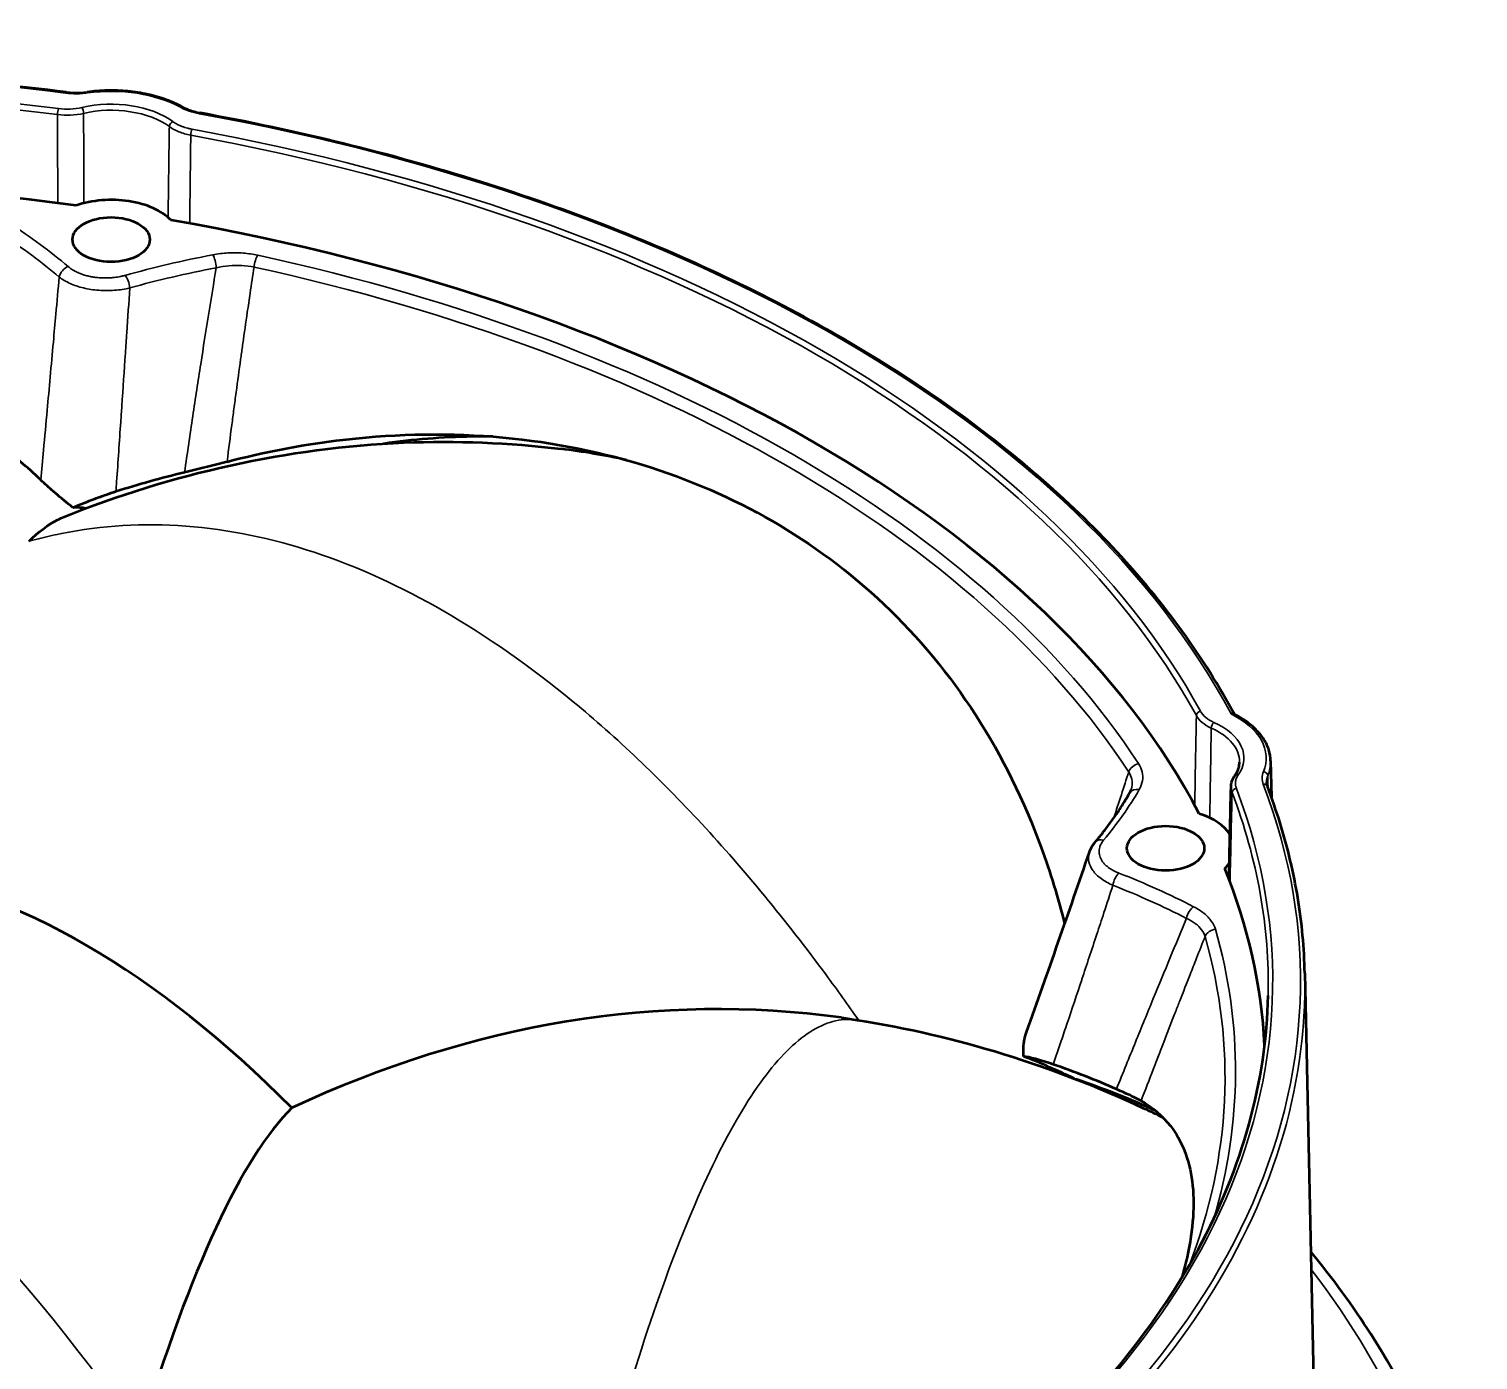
# Model space of a CAD drawing. Header units: millimetres. Extents: x 40 to 2195, y 40 to 1687.
# Drawn here: x 1751.7 to 1817.3, y 1520.3 to 1580.5 of the extents above; entities that cross this region are included whole.
import ezdxf

# ---------------------------------------------------------------- set-up
doc = ezdxf.new("R2010")
doc.units = ezdxf.units.MM
doc.header["$LTSCALE"] = 8
doc.layers.add('Visible (ISO)', color=7, linetype='Continuous', lineweight=50)
doc.layers.add('Visible Narrow (ISO)', color=7, linetype='Continuous', lineweight=35)

msp = doc.modelspace()

# ---------------------------------------------------------------- linework, layer by layer
at = {"layer": 'Visible (ISO)'}
for p, q in [((1807.866, 1547.387), (1807.901, 1545.74)), ((1801.549, 1546.073), (1801.549, 1546.073)), ((1807.679, 1546.425), (1807.679, 1546.425)), ((1799.665, 1543.258), (1799.665, 1543.258)), ((1809.411, 1537.776), (1810.219, 1499.975)), ((1782.5, 1528.841), (1782.5, 1528.841)), ((1781.036, 1525.42), (1781.035, 1525.42))]:
    msp.add_line(p, q, dxfattribs=at)
for centre, major_axis, ratio, start_param, end_param in [((1753.326, 1577.457), (0.025, 0.198), 0.176497, 6.283132, 6.283454), ((1754.317, 1577.463), (-0.028, 0.198), 0.191224, 6.283185, 6.283536), ((1758.52, 1576.812), (0.096, 0.175), 0.562499, 6.28305, 6.283465), ((1737.913, 1533.344), (-69.709, 0), 0.57735, 4.482487, 5.46589), ((1755.383, 1570.988), (-3.109, 0), 0.57735, 3.654011, 5.247168), ((1737.913, 1533.344), (69.709, 0), 0.57735, 0.293697, 1.2771), ((1726.007, 1551.05), (-30.523, 0), 0.57735, 3.681085, 3.794246), ((1770.44, 1544.176), (-30.523, 0), 0.57735, 5.106933, 5.220094), ((1748.224, 1520.615), (5.913, 38.223), 0.211325, 6.27087, 6.340873), ((1726.007, 1549.2), (32.59, 0), 0.57735, 0.532964, 0.538871), ((1807.531, 1546.162), (0.187, 0.072), 0.797192, 0.000001, 0.000329), ((1801.918, 1545.68), (-0.433, 0.249), 0.774887, 6.282979, 6.283186), ((1803.113, 1543.431), (3.109, 0), 0.57735, 0.358882, 1.058378), ((1803.113, 1543.431), (3.109, 0), 0.57735, 5.748406, 5.898515), ((1754.177, 1451.908), (-15.791, 90.555), 0.456746, 5.704766, 6.126438), ((1737.913, 1533.344), (69.709, 0), 0.57735, 0.028752, 0.229902), ((1776.393, 1448.467), (-12.026, -87.296), 0.678971, 3.141286, 3.555478), ((1776.393, 1448.467), (-12.026, -87.296), 0.678971, 3.128067, 3.13005), ((1776.393, 1504.351), (35.083, 16.283), 0.788681, 0.571106, 0.645678), ((1782.346, 1518.523), (-30.523, 0), 0.57735, 4.059735, 4.172897), ((1770.44, 1542.326), (-32.59, 0), 0.57735, 2.627128, 2.627757), ((1782.346, 1516.673), (32.808, 0), 0.57735, 0.902695, 1.036882), ((1760.129, 1439.078), (6.183, 93.903), 0.159519, 0.177771, 0.605173), ((1776.395, 1770.337), (271.099, 125.823), 0.788693, 4.380038, 4.380039), ((1750.006, 1581.864), (103.835, 0), 0.57735, 5.012683, 5.012695)]:
    msp.add_ellipse(centre, major_axis=major_axis, ratio=ratio, start_param=start_param, end_param=end_param, dxfattribs=at)
for centre in [(1755.383, 1570.988), (1803.113, 1543.431)]:
    msp.add_ellipse(centre, major_axis=(-1.75, 0), ratio=0.57735, dxfattribs=at)
for points, knots in [([(1753.351, 1577.656), (1748.891, 1578.226), (1744.337, 1578.548), (1735.204, 1578.685), (1730.627, 1578.5), (1721.616, 1577.629), (1717.183, 1576.944), (1708.624, 1575.096), (1704.498, 1573.935), (1696.704, 1571.178), (1693.036, 1569.584), (1689.664, 1567.801)], [3.7091159, 3.7091159, 3.7091159, 3.7091159, 3.9009805, 3.9009805, 4.0928536, 4.0928536, 4.2847268, 4.2847268, 4.4765999, 4.4765999, 4.6684386, 4.6684386, 4.6684386, 4.6684386]), ([(1753.352, 1577.656), (1753.564, 1577.629), (1753.787, 1577.621), (1754.1, 1577.638), (1754.196, 1577.648), (1754.289, 1577.661)], [0, 0, 0, 0, 0.06531339, 0.06531339, 0.09433426, 0.09433426, 0.09433426, 0.09433426]), ([(1758.614, 1576.989), (1758.386, 1577.114), (1758.137, 1577.225), (1757.608, 1577.417), (1757.327, 1577.498), (1756.745, 1577.625), (1756.444, 1577.671), (1755.831, 1577.729), (1755.52, 1577.741), (1754.9, 1577.727), (1754.592, 1577.703), (1754.29, 1577.661)], [3.1675978, 3.1675978, 3.1675978, 3.1675978, 3.3662741, 3.3662741, 3.5655523, 3.5655523, 3.7648306, 3.7648306, 3.9641088, 3.9641088, 4.1632356, 4.1632356, 4.1632356, 4.1632356]), ([(1758.617, 1576.988), (1758.766, 1576.906), (1758.943, 1576.835), (1759.222, 1576.757), (1759.315, 1576.736), (1759.41, 1576.719)], [0, 0, 0, 0, 0.06387254, 0.06387254, 0.0938538, 0.0938538, 0.0938538, 0.0938538]), ([(1806.223, 1549.496), (1804.864, 1552.039), (1803.081, 1554.503), (1798.728, 1559.193), (1796.155, 1561.418), (1790.32, 1565.54), (1787.059, 1567.436), (1779.967, 1570.831), (1776.138, 1572.33), (1768.053, 1574.873), (1763.798, 1575.919), (1759.41, 1576.719)], [2.6555021, 2.6555021, 2.6555021, 2.6555021, 2.8481141, 2.8481141, 3.0414044, 3.0414044, 3.2346948, 3.2346948, 3.4279851, 3.4279851, 3.6212755, 3.6212755, 3.6212755, 3.6212755]), ([(1753.249, 1558.436), (1758.087, 1560.379), (1763.373, 1561.579), (1771.006, 1561.89), (1773.394, 1561.794), (1775.746, 1561.511)], [0, 0, 0, 0, 1.580756, 1.580756, 2.292284, 2.292284, 2.292284, 2.292284]), ([(1760.63, 1560.931), (1762.242, 1561.354), (1763.899, 1561.679), (1767.942, 1562.186), (1770.34, 1562.249), (1775.004, 1561.883), (1777.273, 1561.454), (1781.529, 1560.152), (1783.515, 1559.28), (1787.093, 1557.214), (1788.808, 1555.95), (1791.922, 1552.996), (1793.322, 1551.307), (1795.712, 1547.6), (1796.704, 1545.58), (1797.894, 1542.332), (1798.247, 1541.173), (1798.542, 1540.001)], [16.981252, 16.981252, 16.981252, 16.981252, 17.514776, 17.514776, 18.27382, 18.27382, 19.032863, 19.032863, 19.791907, 19.791907, 20.550951, 20.550951, 21.309995, 21.309995, 22.069038, 22.069038, 22.475015, 22.475015, 22.475015, 22.475015]), ([(1772.665, 1562.066), (1772.354, 1562.071), (1772.044, 1562.071), (1770.376, 1562.046), (1769.033, 1561.935), (1767.731, 1561.747)], [21.259013, 21.259013, 21.259013, 21.259013, 21.3651285, 21.3651285, 21.8300808, 21.8300808, 21.8300808, 21.8300808]), ([(1760.63, 1560.931), (1760.328, 1560.852), (1760.006, 1560.768), (1759.35, 1560.602), (1759.02, 1560.52), (1758.707, 1560.444)], [-0.2031889, -0.2031889, -0.2031889, -0.2031889, -0.1016267, -0.1016267, -0.000001, -0.000001, -0.000001, -0.000001]), ([(1753.661, 1558.847), (1753.384, 1559.068), (1753.111, 1559.292), (1752.728, 1559.619), (1752.603, 1559.728), (1752.38, 1559.928), (1752.282, 1560.018), (1752.195, 1560.102)], [0.000001, 0.000001, 0.000001, 0.000001, 0.1064283, 0.1064283, 0.1618498, 0.1618498, 0.2128508, 0.2128508, 0.2128508, 0.2128508]), ([(1755.601, 1559.575), (1755.452, 1559.528), (1755.298, 1559.476), (1754.971, 1559.362), (1754.798, 1559.299), (1754.294, 1559.109), (1753.968, 1558.978), (1753.661, 1558.847)], [0.000001, 0.000001, 0.000001, 0.000001, 0.0509329, 0.0509329, 0.1061029, 0.1061029, 0.2122127, 0.2122127, 0.2122127, 0.2122127]), ([(1751.666, 1557.334), (1752.104, 1557.763), (1752.532, 1558.082), (1753.048, 1558.349), (1753.149, 1558.395), (1753.249, 1558.436)], [-1.1062509, -1.1062509, -1.1062509, -1.1062509, -0.5639178, -0.5639178, -0.4312219, -0.4312219, -0.4312219, -0.4312219]), ([(1806.196, 1549.51), (1806.182, 1549.517), (1806.166, 1549.521), (1806.149, 1549.522), (1806.138, 1549.523), (1806.126, 1549.522), (1806.114, 1549.52), (1806.102, 1549.518), (1806.089, 1549.514), (1806.076, 1549.51)], [0.0484961, 0.0484961, 0.0484961, 0.0484961, 0.05518993, 0.05518993, 0.05518993, 0.05953525, 0.05953525, 0.05953525, 0.06410472, 0.06410472, 0.06410472, 0.06410472]), ([(1807.866, 1547.387), (1807.863, 1547.554), (1807.835, 1547.72), (1807.732, 1548.045), (1807.657, 1548.204), (1807.466, 1548.507), (1807.349, 1548.653), (1807.078, 1548.928), (1806.924, 1549.057), (1806.583, 1549.298), (1806.396, 1549.409), (1806.196, 1549.51)], [2.3685374, 2.3685374, 2.3685374, 2.3685374, 2.5368121, 2.5368121, 2.7050867, 2.7050867, 2.8733614, 2.8733614, 3.041636, 3.041636, 3.2099107, 3.2099107, 3.2099107, 3.2099107]), ([(1806.238, 1546.7), (1806.267, 1546.742), (1806.293, 1546.783), (1806.339, 1546.867), (1806.36, 1546.909), (1806.394, 1546.993), (1806.409, 1547.035), (1806.432, 1547.119), (1806.441, 1547.161), (1806.454, 1547.245), (1806.458, 1547.287), (1806.459, 1547.329)], [1.9736483, 1.9736483, 1.9736483, 1.9736483, 2.047689, 2.047689, 2.1217296, 2.1217296, 2.1957703, 2.1957703, 2.2698109, 2.2698109, 2.3438516, 2.3438516, 2.3438516, 2.3438516]), ([(1806.073, 1546.216), (1806.075, 1546.342), (1806.109, 1546.468), (1806.189, 1546.624), (1806.212, 1546.663), (1806.238, 1546.7)], [0, 0, 0, 0, 0.05509726, 0.05509726, 0.07397611, 0.07397611, 0.07397611, 0.07397611]), ([(1809.411, 1537.776), (1809.399, 1538.345), (1809.367, 1538.913), (1809.261, 1540.049), (1809.188, 1540.617), (1809.002, 1541.749), (1808.889, 1542.314), (1808.623, 1543.441), (1808.47, 1544.003), (1808.123, 1545.122), (1807.93, 1545.679), (1807.717, 1546.234)], [2.3685374, 2.3685374, 2.3685374, 2.3685374, 2.4096455, 2.4096455, 2.4507536, 2.4507536, 2.4918617, 2.4918617, 2.5329698, 2.5329698, 2.5740779, 2.5740779, 2.5740779, 2.5740779]), ([(1799.924, 1543.708), (1800.045, 1543.853), (1800.162, 1543.998), (1800.391, 1544.29), (1800.501, 1544.437), (1800.716, 1544.732), (1800.82, 1544.88), (1801.022, 1545.178), (1801.119, 1545.327), (1801.307, 1545.628), (1801.397, 1545.778), (1801.484, 1545.93)], [0.8590679, 0.8590679, 0.8590679, 0.8590679, 0.8849287, 0.8849287, 0.9107896, 0.9107896, 0.9366504, 0.9366504, 0.9625112, 0.9625112, 0.9883721, 0.9883721, 0.9883721, 0.9883721]), ([(1789.5, 1510.143), (1791.788, 1511.588), (1793.892, 1513.128), (1797.689, 1516.367), (1799.382, 1518.066), (1802.321, 1521.584), (1803.568, 1523.404), (1805.588, 1527.127), (1806.362, 1529.029), (1807.424, 1532.877), (1807.712, 1534.822), (1807.753, 1536.769)], [1.6155021, 1.6155021, 1.6155021, 1.6155021, 1.761172, 1.761172, 1.9068419, 1.9068419, 2.0525118, 2.0525118, 2.1981817, 2.1981817, 2.3438516, 2.3438516, 2.3438516, 2.3438516]), ([(1789.158, 1535.651), (1793.64, 1534.958), (1798.036, 1533.567), (1802.402, 1531.529), (1802.703, 1531.384), (1803.002, 1531.238)], [0, 0, 0, 0, 1.363215, 1.363215, 1.464623, 1.464623, 1.464623, 1.464623]), ([(1796.686, 1534.006), (1796.663, 1534.328), (1796.682, 1534.636), (1796.768, 1534.977), (1796.787, 1535.039), (1796.808, 1535.1)], [0.000001, 0.000001, 0.000001, 0.000001, 0.1064299, 0.1064299, 0.1312806, 0.1312806, 0.1312806, 0.1312806]), ([(1798.025, 1533.642), (1797.88, 1533.693), (1797.742, 1533.738), (1797.472, 1533.823), (1797.342, 1533.861), (1796.999, 1533.953), (1796.82, 1533.991), (1796.686, 1534.006)], [0.000001, 0.000001, 0.000001, 0.000001, 0.0508491, 0.0508491, 0.1061044, 0.1061044, 0.2122126, 0.2122126, 0.2122126, 0.2122126]), ([(1802.003, 1531.995), (1801.907, 1532.049), (1801.763, 1532.121), (1801.384, 1532.299), (1801.151, 1532.405), (1800.882, 1532.523)], [-0.2031889, -0.2031889, -0.2031889, -0.2031889, -0.1016267, -0.1016267, -0.000001, -0.000001, -0.000001, -0.000001]), ([(1802.003, 1531.995), (1802.515, 1531.71), (1802.964, 1531.333), (1803.842, 1530.2), (1804.182, 1529.35), (1804.444, 1527.342), (1804.366, 1526.183), (1804.013, 1524.612), (1803.932, 1524.299), (1803.839, 1523.982)], [16.981252, 16.981252, 16.981252, 16.981252, 17.514776, 17.514776, 18.27382, 18.27382, 19.032863, 19.032863, 19.21654, 19.21654, 19.21654, 19.21654]), ([(1817.253, 1508.32), (1816.731, 1512.817), (1815.082, 1517.256), (1811.587, 1522.712), (1810.679, 1523.959), (1809.68, 1525.179)], [2.4230733, 2.4230733, 2.4230733, 2.4230733, 2.7104811, 2.7104811, 2.7976697, 2.7976697, 2.7976697, 2.7976697])]:
    msp.add_open_spline(points, degree=3, knots=knots, dxfattribs=at)
for points in [[(1778.709, 1561.005), (1777.733, 1561.223), (1776.744, 1561.391), (1775.746, 1561.511)], [(1801.484, 1545.93), (1801.513, 1545.979), (1801.534, 1546.027), (1801.549, 1546.073)], [(1805.979, 1542.032), (1806.01, 1543.425), (1806.041, 1544.818), (1806.072, 1546.211)], [(1807.679, 1546.425), (1807.68, 1546.362), (1807.693, 1546.299), (1807.718, 1546.234)], [(1799.665, 1543.258), (1799.721, 1543.421), (1799.811, 1543.573), (1799.924, 1543.708)], [(1796.808, 1535.1), (1797.785, 1537.816), (1798.735, 1540.536), (1799.665, 1543.258)], [(1788.437, 1535.76), (1788.677, 1535.727), (1788.917, 1535.692), (1789.156, 1535.655)], [(1789.156, 1535.655), (1789.157, 1535.655), (1789.158, 1535.654), (1789.159, 1535.654)]]:
    msp.add_open_spline(points, degree=3, dxfattribs=at)
at = {"layer": 'Visible Narrow (ISO)'}
for p, q in [((1799.937, 1542.282), (1799.937, 1542.282)), ((1805.026, 1539.615), (1805.026, 1539.615))]:
    msp.add_line(p, q, dxfattribs=at)
for centre, major_axis, ratio, start_param, end_param in [((1737.913, 1537.427), (71.303, 0), 0.57735, 1.352913, 2.312279), ((1737.913, 1537.427), (-70.046, 0), 0.57735, 4.495295, 5.453081), ((1737.913, 1537.266), (-69.846, 0), 0.57735, 4.495295, 5.453081), ((1753.326, 1577.457), (0.025, 0.198), 0.176497, 0.000269, 0.627135), ((1754.317, 1577.463), (-0.028, 0.198), 0.191224, 5.654348, 6.283185), ((1755.383, 1575.07), (4.553, 0), 0.57735, 0.810801, 1.807193), ((1753, 1576.755), (0.025, 0.198), 0.175867, 0.62672, 2.180063), ((1755.383, 1575.07), (-3.546, 0), 0.57735, 3.806244, 5.094935), ((1754.06, 1576.806), (-0.045, 0.195), 0.304785, 4.078564, 5.631103), ((1755.383, 1574.91), (-3.346, 0), 0.57735, 3.806244, 5.094935), ((1758.52, 1576.812), (0.096, 0.175), 0.562499, 0.00028, 0.773406), ((1758.174, 1576.169), (0.119, 0.161), 0.64269, 0.853517, 2.40686), ((1759.374, 1576.522), (0.036, 0.197), 0.245745, 0, 0.638031), ((1737.913, 1537.427), (71.303, 0), 0.57735, 0.297888, 1.265081), ((1759.048, 1575.82), (0.036, 0.197), 0.24636, 0.638863, 2.191506), ((1737.913, 1537.266), (69.846, 0), 0.57735, 0.306505, 1.264291), ((1737.913, 1537.427), (70.046, 0), 0.57735, 0.306505, 1.264291), ((1726.007, 1558.998), (33.168, 0), 0.57735, 0.597269, 0.726573), ((1726.007, 1558.681), (32.681, 0), 0.57735, 0.597269, 0.726573), ((1770.44, 1552.124), (33.168, 0), 0.57735, 1.891421, 2.020725), ((1759.987, 1569.889), (0.094, -0.491), 0.257322, 1.157369, 2.501349), ((1762.017, 1569.871), (-0.106, -0.489), 0.287879, 3.788688, 5.045325), ((1737.913, 1533.344), (68.363, 0), 0.57735, 0.360325, 1.210471), ((1753.433, 1569.359), (-0.324, -0.381), 0.67514, 4.040513, 5.384406), ((1770.44, 1551.807), (32.681, 0), 0.57735, 1.891421, 2.020725), ((1737.913, 1533.062), (67.888, 0), 0.57735, 0.360327, 1.210471), ((1756.015, 1568.959), (0.134, -0.482), 0.355096, 1.132003, 2.475906), ((1804.694, 1549.466), (0.175, 0.096), 0.778443, 1.167479, 2.720822), ((1803.113, 1547.513), (4.553, 0), 0.57735, 6.046789, 7.145412), ((1805.3, 1548.961), (0.082, 0.182), 0.503603, 0.732712, 2.285251), ((1803.113, 1547.353), (3.346, 0), 0.57735, 6.270842, 7.18933), ((1803.113, 1547.513), (3.546, 0), 0.57735, 5.900639, 7.18933), ((1803.113, 1547.353), (4.753, 0), 0.57735, 6.046848, 6.295528), ((1801.886, 1546.852), (-0.419, -0.273), 0.764063, 4.249638, 5.506417), ((1806.402, 1546.586), (-0.164, 0.114), 0.757478, 5.198109, 6.282705), ((1807.54, 1546.734), (0.185, -0.077), 0.793788, 0.337298, 1.891025), ((1737.913, 1537.427), (70.046, 0), 0.57735, 5.542493, 6.500279), ((1737.913, 1537.427), (71.303, 0), 0.57735, 5.541703, 6.501069), ((1770.44, 1552.124), (33.168, 0), 0.57735, 5.833256, 5.96256), ((1801.918, 1545.68), (-0.433, 0.249), 0.774887, 5.131664, 6.282978), ((1806.315, 1545.974), (-0.187, -0.071), 0.797331, 4.41742, 5.970063), ((1737.913, 1537.266), (69.846, 0), 0.57735, 6.270842, 6.500279), ((1807.531, 1546.162), (0.187, 0.072), 0.797192, 0.000328, 1.274117), ((1800.307, 1543.387), (-0.384, 0.321), 0.735245, 5.263983, 6.283289), ((1800.999, 1541.897), (-0.183, -0.465), 0.459186, 3.849072, 5.192975), ((1782.346, 1526.471), (33.168, 0), 0.57735, 0.844224, 0.973528), ((1782.346, 1526.154), (32.681, 0), 0.57735, 0.844225, 0.973528), ((1804.38, 1540.376), (-0.228, -0.445), 0.542412, 3.899163, 5.243143), ((1737.913, 1533.062), (67.888, 0), 0.57735, 6.064797, 6.446459), ((1805.367, 1539.352), (-0.481, -0.137), 0.805638, 4.486435, 5.743072), ((1737.913, 1533.344), (68.363, 0), 0.57735, 6.113296, 6.446459), ((1737.913, 1537.266), (71.503, 0), 0.57735, 5.541704, 6.295528), ((1737.913, 1442.514), (-16.823, 96.477), 0.456736, 5.509004, 5.918491), ((1737.913, 1505.992), (78.522, 0), 0.57735, 0.066879, 0.417269)]:
    msp.add_ellipse(centre, major_axis=major_axis, ratio=ratio, start_param=start_param, end_param=end_param, dxfattribs=at)
for points, knots in [([(1753.326, 1577.621), (1753.492, 1577.599), (1753.824, 1577.58), (1754.153, 1577.603), (1754.317, 1577.626)], [0, 0, 0, 0, 0.5, 1, 1, 1, 1]), ([(1758.52, 1576.976), (1758.643, 1576.908), (1758.909, 1576.793), (1759.212, 1576.715), (1759.374, 1576.685)], [0, 0, 0, 0, 0.5, 1, 1, 1, 1]), ([(1759.048, 1575.983), (1759, 1575.992), (1758.954, 1576.001), (1758.889, 1576.017), (1758.869, 1576.022), (1758.806, 1576.038), (1758.762, 1576.051), (1758.678, 1576.078), (1758.636, 1576.092), (1758.583, 1576.113), (1758.57, 1576.118), (1758.518, 1576.139), (1758.479, 1576.156), (1758.405, 1576.192), (1758.369, 1576.21), (1758.301, 1576.248), (1758.269, 1576.268), (1758.216, 1576.303), (1758.195, 1576.318), (1758.174, 1576.333)], [0.0000001, 0.0000001, 0.0000001, 0.0000001, 0.1309155, 0.1309155, 0.188513, 0.188513, 0.3211235, 0.3211235, 0.4572995, 0.4572995, 0.5, 0.5, 0.6373924, 0.6373924, 0.7747848, 0.7747848, 0.9066061, 0.9066061, 1, 1, 1, 1]), ([(1758.017, 1576.101), (1758.015, 1575.939), (1758.012, 1575.777), (1758.01, 1575.615), (1757.993, 1574.43), (1757.976, 1573.222), (1757.959, 1571.994)], [0, 0, 0, 0, 0.0323755, 0.0323755, 0.0323755, 0.2682271, 0.2682271, 0.2682271, 0.2682271]), ([(1758.988, 1575.713), (1758.791, 1575.749), (1758.423, 1575.855), (1758.136, 1576.013), (1758.017, 1576.101)], [0.0000099, 0.0000099, 0.0000099, 0.0000099, 0.5, 1, 1, 1, 1]), ([(1753.433, 1569.767), (1753.438, 1569.763), (1753.443, 1569.759), (1753.477, 1569.731), (1753.507, 1569.707), (1753.571, 1569.662), (1753.604, 1569.64), (1753.673, 1569.598), (1753.709, 1569.577), (1753.773, 1569.543), (1753.801, 1569.529), (1753.848, 1569.507), (1753.867, 1569.498), (1753.948, 1569.462), (1754.012, 1569.437), (1754.146, 1569.391), (1754.215, 1569.37), (1754.298, 1569.348), (1754.311, 1569.345), (1754.36, 1569.333), (1754.396, 1569.324), (1754.498, 1569.303), (1754.564, 1569.291), (1754.698, 1569.272), (1754.765, 1569.265), (1754.849, 1569.258), (1754.864, 1569.257), (1754.934, 1569.252), (1754.989, 1569.25), (1755.113, 1569.247), (1755.183, 1569.248), (1755.321, 1569.253), (1755.39, 1569.258), (1755.507, 1569.269), (1755.554, 1569.275), (1755.624, 1569.285), (1755.646, 1569.288), (1755.715, 1569.299), (1755.762, 1569.308), (1755.855, 1569.327), (1755.901, 1569.338), (1755.969, 1569.355), (1755.992, 1569.361), (1756.015, 1569.368)], [0, 0, 0, 0, 0.0081642, 0.0081642, 0.0588372, 0.0588372, 0.1101911, 0.1101911, 0.1619352, 0.1619352, 0.2, 0.2, 0.2245494, 0.2245494, 0.3053363, 0.3053363, 0.385302, 0.385302, 0.4, 0.4, 0.4405864, 0.4405864, 0.5122512, 0.5122512, 0.5839203, 0.5839203, 0.6, 0.6, 0.656646, 0.656646, 0.728323, 0.728323, 0.8, 0.8, 0.8504744, 0.8504744, 0.8739685, 0.8739685, 0.9246825, 0.9246825, 0.9747805, 0.9747805, 1, 1, 1, 1]), ([(1760.14, 1569.714), (1760.023, 1569.014), (1759.906, 1568.298), (1759.789, 1567.572), (1759.672, 1566.845), (1759.555, 1566.108), (1759.437, 1565.347), (1759.319, 1564.587), (1759.199, 1563.803), (1759.078, 1562.986), (1758.956, 1562.17), (1758.832, 1561.322), (1758.707, 1560.444)], [0, 0, 0, 0, 0.25, 0.25, 0.25, 0.5, 0.5, 0.5, 0.75, 0.75, 0.75, 1, 1, 1, 1]), ([(1760.14, 1569.714), (1760.329, 1569.758), (1760.716, 1569.819), (1761.3, 1569.827), (1761.672, 1569.778), (1761.849, 1569.74)], [0.0000013, 0.0000013, 0.0000013, 0.0000013, 0.3333333, 0.6666667, 1, 1, 1, 1]), ([(1761.849, 1569.74), (1761.791, 1569.354), (1761.732, 1568.963), (1761.631, 1568.277), (1761.588, 1567.983), (1761.478, 1567.225), (1761.411, 1566.757), (1761.317, 1566.088), (1761.289, 1565.892), (1761.256, 1565.651), (1761.25, 1565.609), (1761.176, 1565.078), (1761.108, 1564.581), (1761.006, 1563.827), (1760.973, 1563.579), (1760.908, 1563.089), (1760.876, 1562.848), (1760.773, 1562.059), (1760.702, 1561.501), (1760.63, 1560.931)], [0, 0, 0, 0, 0.1436647, 0.1436647, 0.25, 0.25, 0.4166883, 0.4166883, 0.4851726, 0.4851726, 0.5, 0.5, 0.6685654, 0.6685654, 0.75, 0.75, 0.8272909, 0.8272909, 1, 1, 1, 1]), ([(1753.03, 1569.292), (1752.981, 1568.739), (1752.931, 1568.178), (1752.843, 1567.193), (1752.805, 1566.772), (1752.72, 1565.823), (1752.672, 1565.293), (1752.578, 1564.261), (1752.533, 1563.76), (1752.432, 1562.658), (1752.376, 1562.056), (1752.279, 1561.004), (1752.237, 1560.554), (1752.195, 1560.102)], [0, 0, 0, 0, 0.192537, 0.192537, 0.333333, 0.333333, 0.505987, 0.505987, 0.666667, 0.666667, 0.858184, 0.858184, 1, 1, 1, 1]), ([(1753.03, 1569.292), (1753.169, 1569.184), (1753.501, 1568.988), (1754.12, 1568.781), (1754.816, 1568.674), (1755.539, 1568.673), (1756.006, 1568.745), (1756.227, 1568.798)], [0, 0, 0, 0, 0.2, 0.4, 0.6, 0.8, 1, 1, 1, 1]), ([(1756.227, 1568.798), (1756.182, 1568.13), (1756.136, 1567.451), (1756.09, 1566.759), (1756.069, 1566.456), (1756.049, 1566.15), (1756.028, 1565.841), (1755.975, 1565.055), (1755.92, 1564.251), (1755.865, 1563.44), (1755.849, 1563.208), (1755.833, 1562.975), (1755.817, 1562.742), (1755.756, 1561.842), (1755.694, 1560.937), (1755.631, 1560.023), (1755.621, 1559.874), (1755.611, 1559.725), (1755.601, 1559.575)], [0, 0, 0, 0, 0.23168, 0.23168, 0.23168, 0.333333, 0.333333, 0.333333, 0.592465, 0.592465, 0.592465, 0.666667, 0.666667, 0.666667, 0.953279, 0.953279, 0.953279, 1, 1, 1, 1]), ([(1770.44, 1554.165), (1768.494, 1555.289), (1764.571, 1557.077), (1758.732, 1558.272), (1754.455, 1558.013), (1752.147, 1557.463), (1751.661, 1557.329)], [0, 0, 0, 0, 0.305835, 0.61167, 0.917505, 1, 1, 1, 1]), ([(1770.44, 1554.165), (1772.386, 1553.041), (1776.309, 1550.3), (1782.148, 1544.752), (1786.425, 1539.555), (1788.733, 1536.34), (1789.219, 1535.644)], [0, 0, 0, 0, 0.305835, 0.61167, 0.917505, 1, 1, 1, 1]), ([(1805.177, 1548.873), (1805.016, 1548.946), (1804.736, 1549.119), (1804.562, 1549.327), (1804.504, 1549.434)], [0.0000281, 0.0000281, 0.0000281, 0.0000281, 0.5, 1, 1, 1, 1]), ([(1801.441, 1546.882), (1801.507, 1546.78), (1801.598, 1546.563), (1801.605, 1546.285), (1801.564, 1546.12), (1801.549, 1546.073)], [0.0000003, 0.0000003, 0.0000003, 0.0000003, 0.3333333, 0.6666667, 0.800096, 0.800096, 0.800096, 0.800096]), ([(1806.315, 1546.138), (1806.304, 1546.166), (1806.295, 1546.194), (1806.286, 1546.234), (1806.283, 1546.246), (1806.276, 1546.286), (1806.274, 1546.314), (1806.272, 1546.37), (1806.273, 1546.398), (1806.277, 1546.435), (1806.278, 1546.444), (1806.284, 1546.48), (1806.29, 1546.508), (1806.306, 1546.563), (1806.316, 1546.591), (1806.339, 1546.644), (1806.353, 1546.67), (1806.378, 1546.713), (1806.39, 1546.731), (1806.402, 1546.749)], [0.0000001, 0.0000001, 0.0000001, 0.0000001, 0.1309155, 0.1309155, 0.188513, 0.188513, 0.3211235, 0.3211235, 0.4572995, 0.4572995, 0.5, 0.5, 0.6373924, 0.6373924, 0.7747848, 0.7747848, 0.9066061, 0.9066061, 1, 1, 1, 1]), ([(1807.54, 1546.898), (1807.5, 1546.803), (1807.46, 1546.612), (1807.494, 1546.421), (1807.531, 1546.326)], [0, 0, 0, 0, 0.5, 1, 1, 1, 1]), ([(1807.734, 1546.71), (1807.699, 1546.625), (1807.678, 1546.529), (1807.679, 1546.434), (1807.679, 1546.425)], [0, 0, 0, 0, 0.5, 0.5476686, 0.5476686, 0.5476686, 0.5476686]), ([(1800.307, 1543.796), (1800.285, 1543.769), (1800.265, 1543.743), (1800.228, 1543.69), (1800.212, 1543.663), (1800.189, 1543.622), (1800.182, 1543.609), (1800.162, 1543.568), (1800.151, 1543.541), (1800.137, 1543.5), (1800.133, 1543.487), (1800.117, 1543.435), (1800.109, 1543.395), (1800.1, 1543.315), (1800.099, 1543.275), (1800.103, 1543.203), (1800.107, 1543.172), (1800.121, 1543.101), (1800.133, 1543.061), (1800.163, 1542.984), (1800.182, 1542.945), (1800.208, 1542.899), (1800.213, 1542.891), (1800.232, 1542.861), (1800.246, 1542.84), (1800.292, 1542.778), (1800.327, 1542.738), (1800.404, 1542.66), (1800.447, 1542.622), (1800.502, 1542.579), (1800.51, 1542.573), (1800.533, 1542.555), (1800.548, 1542.544), (1800.595, 1542.511), (1800.629, 1542.49), (1800.698, 1542.448), (1800.734, 1542.428), (1800.808, 1542.389), (1800.847, 1542.37), (1800.916, 1542.339), (1800.947, 1542.326), (1800.985, 1542.31), (1800.992, 1542.308), (1800.999, 1542.305)], [0, 0, 0, 0, 0.049989, 0.049989, 0.10068, 0.10068, 0.126032, 0.126032, 0.176511, 0.176511, 0.2, 0.2, 0.271677, 0.271677, 0.343354, 0.343354, 0.4, 0.4, 0.471632, 0.471632, 0.543338, 0.543338, 0.559414, 0.559414, 0.6, 0.6, 0.679903, 0.679903, 0.760696, 0.760696, 0.775451, 0.775451, 0.8, 0.8, 0.851745, 0.851745, 0.90332, 0.90332, 0.953918, 0.953918, 0.991836, 0.991836, 1, 1, 1, 1]), ([(1799.665, 1543.258), (1799.661, 1543.245), (1799.615, 1543.1), (1799.605, 1542.814), (1799.792, 1542.413), (1800.165, 1542.047), (1800.524, 1541.843), (1800.725, 1541.756)], [0.1805229, 0.1805229, 0.1805229, 0.1805229, 0.2, 0.4, 0.6, 0.8, 1, 1, 1, 1]), ([(1798.025, 1533.642), (1798.145, 1533.995), (1798.266, 1534.352), (1798.389, 1534.713), (1798.478, 1534.979), (1798.569, 1535.247), (1798.659, 1535.517), (1798.874, 1536.154), (1799.091, 1536.804), (1799.314, 1537.471), (1799.317, 1537.481), (1799.32, 1537.49), (1799.323, 1537.5), (1799.542, 1538.159), (1799.766, 1538.835), (1799.998, 1539.538), (1800.104, 1539.859), (1800.211, 1540.186), (1800.32, 1540.517), (1800.453, 1540.923), (1800.588, 1541.336), (1800.725, 1541.756)], [0, 0, 0, 0, 0.1441178, 0.1441178, 0.1441178, 0.25, 0.25, 0.25, 0.5, 0.5, 0.5, 0.5035757, 0.5035757, 0.5035757, 0.75, 0.75, 0.75, 0.8625438, 0.8625438, 0.8625438, 1, 1, 1, 1]), ([(1804.056, 1540.258), (1803.815, 1539.677), (1803.568, 1539.082), (1803.319, 1538.478), (1803.069, 1537.874), (1802.816, 1537.26), (1802.556, 1536.625), (1802.295, 1535.991), (1802.027, 1535.336), (1801.749, 1534.653), (1801.47, 1533.97), (1801.181, 1533.26), (1800.882, 1532.523)], [0.0000026, 0.0000026, 0.0000026, 0.0000026, 0.25, 0.25, 0.25, 0.5, 0.5, 0.5, 0.75, 0.75, 0.75, 1, 1, 1, 1]), ([(1804.056, 1540.258), (1804.206, 1540.188), (1804.474, 1540.031), (1804.761, 1539.749), (1804.867, 1539.54), (1804.898, 1539.433)], [0.0000013, 0.0000013, 0.0000013, 0.0000013, 0.3333333, 0.6666667, 1, 1, 1, 1]), ([(1804.898, 1539.433), (1804.77, 1539.109), (1804.64, 1538.781), (1804.413, 1538.204), (1804.316, 1537.957), (1804.066, 1537.319), (1803.912, 1536.925), (1803.691, 1536.361), (1803.627, 1536.195), (1803.548, 1535.992), (1803.534, 1535.956), (1803.359, 1535.508), (1803.196, 1535.088), (1802.949, 1534.451), (1802.868, 1534.241), (1802.707, 1533.826), (1802.628, 1533.622), (1802.371, 1532.953), (1802.189, 1532.48), (1802.003, 1531.995)], [0, 0, 0, 0, 0.1436643, 0.1436643, 0.25, 0.25, 0.4166883, 0.4166883, 0.4851722, 0.4851722, 0.5, 0.5, 0.6685653, 0.6685653, 0.75, 0.75, 0.8272904, 0.8272904, 1, 1, 1, 1]), ([(1782.346, 1528.512), (1783.058, 1530.047), (1784.494, 1532.665), (1786.631, 1535.093), (1788.175, 1535.729), (1788.999, 1535.679), (1789.156, 1535.655)], [0, 0, 0, 0, 0.305835, 0.61167, 0.917505, 0.9902204, 0.9902204, 0.9902204, 0.9902204]), ([(1782.346, 1528.512), (1781.633, 1526.977), (1780.197, 1523.407), (1778.06, 1516.625), (1776.495, 1510.524), (1775.65, 1506.821), (1775.472, 1506.022)], [0, 0, 0, 0, 0.305835, 0.61167, 0.917505, 1, 1, 1, 1])]:
    msp.add_open_spline(points, degree=3, knots=knots, dxfattribs=at)
for points in [[(1754.06, 1576.969), (1753.885, 1576.929), (1753.532, 1576.883), (1753.178, 1576.896), (1753, 1576.919)], [(1754.134, 1576.702), (1753.945, 1576.658), (1753.546, 1576.605), (1753.148, 1576.621), (1752.957, 1576.645)], [(1752.964, 1572.642), (1752.962, 1573.943), (1752.96, 1575.279), (1752.957, 1576.645)], [(1754.151, 1572.636), (1754.146, 1573.956), (1754.14, 1575.313), (1754.134, 1576.702)], [(1758.988, 1575.713), (1758.971, 1574.409), (1758.955, 1573.075), (1758.938, 1571.717)], [(1759.987, 1570.298), (1760.213, 1570.341), (1760.667, 1570.396), (1761.367, 1570.389), (1761.803, 1570.326), (1762.017, 1570.279)], [(1804.429, 1545.386), (1804.454, 1546.7), (1804.478, 1548.051), (1804.504, 1549.434)], [(1805.3, 1549.125), (1805.152, 1549.192), (1804.906, 1549.345), (1804.749, 1549.529), (1804.694, 1549.629)], [(1805.11, 1544.807), (1805.132, 1546.127), (1805.154, 1547.485), (1805.177, 1548.873)], [(1801.441, 1546.882), (1801.222, 1546.204), (1800.997, 1545.51), (1800.767, 1544.805)], [(1801.886, 1547.261), (1801.965, 1547.139), (1802.075, 1546.891), (1802.09, 1546.487), (1801.995, 1546.222), (1801.918, 1546.089)], [(1807.734, 1546.71), (1807.738, 1546.526), (1807.742, 1546.343), (1807.746, 1546.159)], [(1806.119, 1545.952), (1806.09, 1544.631), (1806.06, 1543.278), (1806.029, 1541.901)], [(1806.119, 1545.952), (1806.086, 1546.04), (1806.071, 1546.128), (1806.073, 1546.216)], [(1804.38, 1540.784), (1804.558, 1540.693), (1804.868, 1540.493), (1805.207, 1540.14), (1805.33, 1539.89), (1805.367, 1539.76)]]:
    msp.add_open_spline(points, degree=3, dxfattribs=at)

doc.saveas('drawing.dxf')
